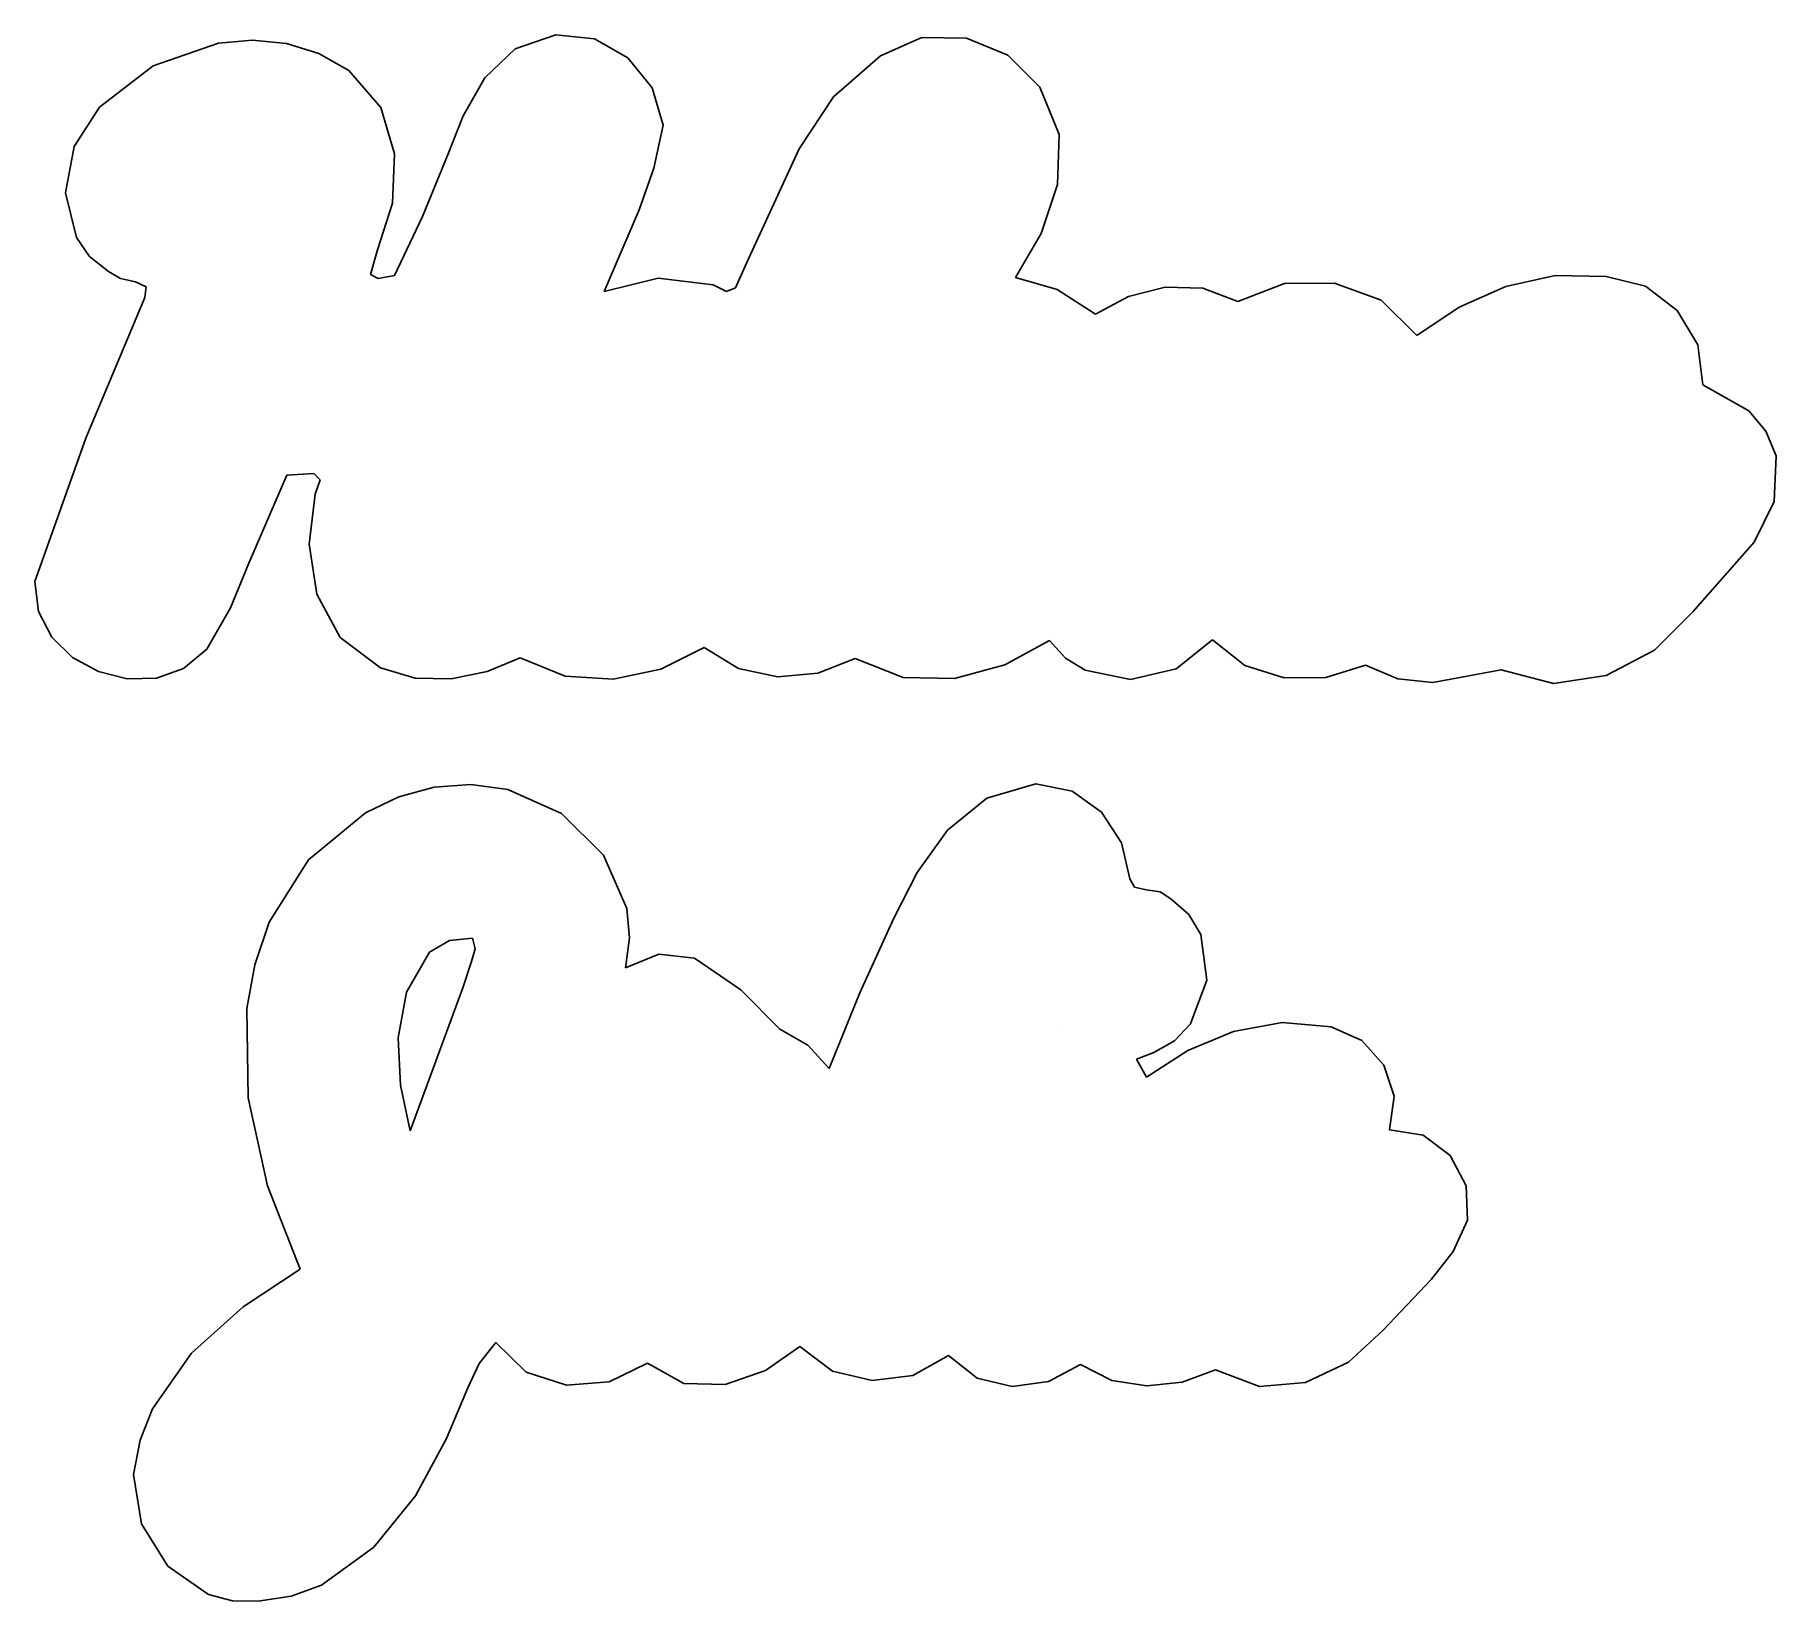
# Model space of a CAD drawing. Extents: x 0 to 41.2, y 260 to 297.
import ezdxf

# ---------------------------------------------------------------- set-up
doc = ezdxf.new("R2010")
doc.units = 0

msp = doc.modelspace()

# ---------------------------------------------------------------- linework, layer by layer
at = {"layer": 'Layer 1'}
for p, q in [((4.344262, 296.787929), (2.803963, 296.256977)), ((5.152122, 296.856774), (4.344262, 296.787929)), ((5.951369, 296.779396), (5.152122, 296.856774)), ((6.716684, 296.544442), (5.951369, 296.779396)), ((12.3189, 296.986), (11.359801, 296.654279)), ((12.318889, 296.98599), (12.3189, 296.986)), ((13.232558, 296.890984), (12.318889, 296.98599)), ((14.023081, 296.443051), (13.232558, 296.890984)), ((20.973293, 296.919335), (19.991576, 296.492112)), ((22.027162, 296.908564), (20.973293, 296.919335)), ((23.005418, 296.502979), (22.027162, 296.908564)), ((7.422753, 296.140559), (6.716684, 296.544442)), ((11.359801, 296.654279), (10.642919, 295.966195)), ((14.595298, 295.733385), (14.023081, 296.443051)), ((19.991576, 296.492112), (18.882432, 295.518444)), ((23.760296, 295.745759), (23.005418, 296.502979)), ((2.803963, 296.256977), (1.533003, 295.27736)), ((8.185372, 295.265285), (7.422753, 296.140559)), ((10.642919, 295.966195), (10.124755, 295.074461)), ((14.854049, 294.85318), (14.595298, 295.733385)), ((18.882432, 295.518444), (18.069803, 294.292591)), ((24.217036, 294.629737), (23.760296, 295.745759)), ((1.533003, 295.27736), (0.932938, 294.346395)), ((8.505914, 294.174502), (8.185372, 295.265285)), ((10.124755, 295.074461), (9.76181, 294.13179)), ((14.637962, 293.8374), (14.854049, 294.85318)), ((0.932938, 294.346395), (0.732379, 293.250006)), ((18.069803, 294.292591), (16.824936, 291.592662)), ((24.178752, 293.446819), (24.217036, 294.629737)), ((8.455517, 293.007192), (8.505914, 294.174502)), ((9.76181, 294.13179), (9.170271, 292.69633)), ((14.286442, 292.851431), (14.637962, 293.8374)), ((0.732379, 293.250006), (0.986028, 292.196504)), ((23.78622, 292.289348), (24.178752, 293.446819)), ((8.105321, 291.902339), (8.455517, 293.007192)), ((9.170271, 292.69633), (8.5064, 291.2985)), ((13.461469, 290.91959), (14.286442, 292.851431)), ((23.180217, 291.249669), (23.78622, 292.289348)), ((0.986028, 292.196504), (1.300276, 291.750933)), ((7.937671, 291.323767), (8.105321, 291.902339)), ((1.300276, 291.750933), (1.74859, 291.3942)), ((16.824936, 291.592662), (16.562101, 291.010422)), ((1.74859, 291.3942), (2.027814, 291.231321)), ((2.027814, 291.231321), (2.386788, 291.147298)), ((2.386788, 291.147298), (2.639955, 291.032352)), ((2.639955, 291.032352), (2.601758, 290.776708)), ((8.117773, 291.225832), (7.937671, 291.323767)), ((8.5064, 291.2985), (8.117773, 291.225832)), ((14.734805, 291.238978), (13.461469, 290.91959)), ((16.035689, 291.07584), (14.734805, 291.238978)), ((16.353689, 290.919787), (16.035689, 291.07584)), ((16.562101, 291.010422), (16.353689, 290.919787)), ((24.165011, 290.970194), (23.180217, 291.249669)), ((26.723961, 291.024244), (25.853683, 290.806791)), ((27.609477, 290.996012), (26.723961, 291.024244)), ((28.436077, 290.68131), (27.609477, 290.996012)), ((29.538613, 291.107099), (28.436077, 290.68131)), ((30.727004, 291.120805), (29.538613, 291.107099)), ((31.82755, 290.715058), (30.727004, 291.120805)), ((34.769283, 291.041817), (33.666231, 290.551362)), ((35.940107, 291.30026), (34.769283, 291.041817)), ((37.143107, 291.273102), (35.940107, 291.30026)), ((38.071674, 291.043951), (37.143107, 291.273102)), ((38.824023, 290.473586), (38.071674, 291.043951)), ((2.601758, 290.776708), (1.20874, 287.452822)), ((25.072797, 290.384435), (24.165011, 290.970194)), ((25.853683, 290.806791), (25.072797, 290.384435)), ((32.666547, 289.882482), (31.82755, 290.715058)), ((33.666231, 290.551362), (32.666547, 289.882482)), ((39.307205, 289.663819), (38.824023, 290.473586)), ((39.428267, 288.716462), (39.307205, 289.663819)), ((40.516744, 288.102567), (39.428267, 288.716462)), ((40.914909, 287.618456), (40.516744, 288.102567)), ((1.20874, 287.452822), (0.004448, 284.066078)), ((41.162647, 287.040682), (40.914909, 287.618456)), ((41.112668, 285.960798), (41.162647, 287.040682)), ((5.060007, 284.498066), (5.959528, 286.579748)), ((5.959528, 286.579748), (6.601652, 286.61755)), ((6.601652, 286.61755), (6.749715, 286.471311)), ((6.749715, 286.471311), (6.633357, 286.128577)), ((6.633357, 286.128577), (6.487277, 284.951292)), ((40.644736, 284.995322), (41.112668, 285.960798)), ((6.487277, 284.951292), (6.672636, 283.768989)), ((39.190717, 283.348162), (40.644736, 284.995322)), ((4.628145, 283.449742), (5.060007, 284.498066)), ((0.004448, 284.066078), (0.088215, 283.359911)), ((6.672636, 283.768989), (7.223001, 282.741641)), ((0.088215, 283.359911), (0.403574, 282.756233)), ((4.066948, 282.466468), (4.628145, 283.449742)), ((38.286452, 282.446147), (39.190717, 283.348162)), ((0.403574, 282.756233), (0.895306, 282.276115)), ((3.521616, 282.012696), (4.066948, 282.466468)), ((7.223001, 282.741641), (8.171937, 282.029217)), ((14.800223, 281.99637), (15.824757, 282.505529)), ((15.824757, 282.505529), (16.636104, 282.012016)), ((22.93067, 282.101508), (23.986867, 282.67545)), ((23.986867, 282.67545), (24.366613, 282.25991)), ((26.982063, 282.005205), (27.840387, 282.69303)), ((27.840387, 282.69303), (28.603554, 282.080024)), ((37.148292, 281.849002), (38.286452, 282.446147)), ((0.895306, 282.276115), (1.508195, 281.940629)), ((1.508195, 281.940629), (2.187022, 281.770849)), ((2.876568, 281.787848), (3.521616, 282.012696)), ((8.171937, 282.029217), (8.993545, 281.783851)), ((9.848563, 281.766359), (10.692048, 281.939803)), ((10.692048, 281.939803), (11.479057, 282.267247)), ((11.479057, 282.267247), (12.538084, 281.833037)), ((13.674902, 281.757475), (14.800223, 281.99637)), ((16.636104, 282.012016), (17.562983, 281.815867)), ((18.513817, 281.900584), (19.397027, 282.249669)), ((19.397027, 282.249669), (20.530843, 281.796591)), ((21.743693, 281.777879), (22.93067, 282.101508)), ((24.366613, 282.25991), (24.831449, 281.970261)), ((24.831449, 281.970261), (25.904465, 281.755564)), ((25.904465, 281.755564), (26.982063, 282.005205)), ((28.603554, 282.080024), (29.533076, 281.790484)), ((30.519573, 281.802803), (31.453667, 282.095373)), ((31.453667, 282.095373), (32.221096, 281.770681)), ((33.045777, 281.679391), (34.662647, 281.982092)), ((34.662647, 281.982092), (35.899327, 281.65992)), ((2.187022, 281.770849), (2.876568, 281.787848)), ((8.993545, 281.783851), (9.848563, 281.766359)), ((12.538084, 281.833037), (13.674902, 281.757475)), ((17.562983, 281.815867), (18.513817, 281.900584)), ((20.530843, 281.796591), (21.743693, 281.777879)), ((29.533076, 281.790484), (30.519573, 281.802803)), ((32.221096, 281.770681), (33.045777, 281.679391)), ((35.899327, 281.65992), (37.148292, 281.849002)), ((9.443329, 279.206316), (8.607955, 278.979056)), ((10.307675, 279.269443), (9.443329, 279.206316)), ((11.18159, 279.150202), (10.307675, 279.269443)), ((12.45594, 278.58619), (11.18159, 279.150202)), ((23.6675, 279.289), (22.504469, 278.949367)), ((24.51973, 279.115775), (23.667482, 279.289001)), ((23.667482, 279.289001), (23.6675, 279.289)), ((25.215969, 278.616061), (24.51973, 279.115775)), ((8.607955, 278.979056), (7.820955, 278.605899)), ((22.504469, 278.949367), (21.580061, 278.194674)), ((7.820955, 278.605899), (6.469691, 277.494832)), ((13.442391, 277.601248), (12.45594, 278.58619)), ((25.691675, 277.891782), (25.215969, 278.616061)), ((21.580061, 278.194674), (20.859873, 277.193659)), ((25.882322, 277.044861), (25.691675, 277.891782)), ((6.469691, 277.494832), (5.54476, 276.018992)), ((13.994139, 276.339056), (13.442391, 277.601248)), ((20.859873, 277.193659), (20.3095, 276.11506)), ((25.993666, 276.847046), (25.882322, 277.044861)), ((26.274527, 276.785139), (25.993666, 276.847046)), ((26.601514, 276.73489), (26.274527, 276.785139)), ((26.851236, 276.572052), (26.601514, 276.73489)), ((14.061123, 275.648891), (13.994139, 276.339056)), ((27.281817, 276.199472), (26.851236, 276.572052)), ((27.56436, 275.729357), (27.281817, 276.199472)), ((5.54476, 276.018992), (5.20218, 275.010159)), ((20.3095, 276.11506), (19.501171, 274.345581)), ((9.331573, 275.31244), (9.808185, 275.582628)), ((9.808185, 275.582628), (10.351103, 275.638612)), ((10.413887, 275.387732), (10.327697, 275.086208)), ((10.351103, 275.638612), (10.3511, 275.63861)), ((10.3511, 275.63861), (10.413887, 275.387732)), ((13.96438, 274.943292), (14.061123, 275.648891)), ((27.706893, 274.645018), (27.56436, 275.729357)), ((5.20218, 275.010159), (5.015304, 273.975066)), ((8.786443, 274.363972), (9.331573, 275.31244)), ((10.327697, 275.086208), (10.121648, 274.47088)), ((14.753674, 275.263517), (13.96438, 274.943292)), ((15.59719, 275.165948), (14.753674, 275.263517)), ((16.692806, 274.418648), (15.59719, 275.165948)), ((27.321946, 273.616032), (27.706893, 274.645018)), ((8.589857, 273.28727), (8.786443, 274.363972)), ((10.121648, 274.47088), (8.878448, 271.08978)), ((17.61281, 273.490168), (16.692806, 274.418648)), ((19.501171, 274.345581), (18.77883, 272.56048)), ((5.015304, 273.975066), (5.04517, 271.869612)), ((18.271854, 273.115274), (17.61281, 273.490168)), ((24.2906, 273.45892), (24.2906, 273.45892)), ((24.2906, 273.45892), (24.2906, 273.45892)), ((26.945142, 273.215106), (27.321946, 273.616032)), ((28.338949, 273.438007), (27.255032, 272.988468)), ((29.484594, 273.644587), (28.338949, 273.438007)), ((30.642093, 273.544864), (29.484594, 273.644587)), ((31.371969, 273.224057), (30.642093, 273.544864)), ((8.650847, 272.167488), (8.589857, 273.28727)), ((18.77883, 272.56048), (18.271854, 273.115274)), ((26.04044, 272.782325), (26.452635, 272.939392)), ((27.255032, 272.988468), (26.282713, 272.359314)), ((26.452635, 272.939392), (26.945142, 273.215106)), ((31.892327, 272.642405), (31.371969, 273.224057)), ((26.282713, 272.359314), (26.04044, 272.782325)), ((32.132783, 271.904073), (31.892327, 272.642405)), ((8.878448, 271.08978), (8.650847, 272.167488)), ((5.04517, 271.869612), (5.507371, 269.78965)), ((32.022953, 271.113224), (32.132783, 271.904073)), ((32.821919, 270.987421), (32.022953, 271.113224)), ((33.457754, 270.50145), (32.821919, 270.987421)), ((33.837126, 269.788164), (33.457754, 270.50145)), ((5.507371, 269.78965), (6.274923, 267.822202)), ((33.866703, 268.980414), (33.837126, 269.788164)), ((33.524682, 268.23657), (33.866703, 268.980414)), ((33.016813, 267.586304), (33.524682, 268.23657)), ((6.274923, 267.822202), (4.925725, 266.931744)), ((31.873003, 266.379284), (33.016813, 267.586304)), ((4.925725, 266.931744), (3.70426, 265.837084)), ((31.055965, 265.623173), (31.873003, 266.379284)), ((10.509136, 265.590171), (10.897963, 266.087832)), ((10.897963, 266.087832), (11.618025, 265.386182)), ((17.274031, 265.422891), (18.085463, 265.994082)), ((18.085463, 265.994082), (18.86031, 265.410753)), ((3.70426, 265.837084), (2.783753, 264.521607)), ((10.237739, 265.012779), (10.509136, 265.590171)), ((13.580711, 265.153758), (14.481943, 265.597598)), ((14.481943, 265.597598), (15.346717, 265.114299)), ((20.753605, 265.309486), (21.603043, 265.777285)), ((21.603043, 265.777285), (22.274399, 265.243294)), ((23.962051, 265.166478), (24.718273, 265.570254)), ((24.718273, 265.570254), (25.463293, 265.190261)), ((30.038683, 265.141912), (31.055965, 265.623173)), ((11.618025, 265.386182), (12.569173, 265.079055)), ((12.569173, 265.079055), (13.580711, 265.153758)), ((15.346717, 265.114299), (16.319264, 265.092847)), ((16.319264, 265.092847), (17.274031, 265.422891)), ((18.86031, 265.410753), (19.794526, 265.184931)), ((19.794526, 265.184931), (20.753605, 265.309486)), ((22.274399, 265.243294), (23.104081, 265.048592)), ((23.104081, 265.048592), (23.962051, 265.166478)), ((25.463293, 265.190261), (26.286199, 265.05945)), ((26.286199, 265.05945), (27.122504, 265.151327)), ((27.122504, 265.151327), (27.907723, 265.439395)), ((27.907723, 265.439395), (28.947241, 265.044365)), ((28.947241, 265.044365), (30.038683, 265.141912)), ((9.737793, 263.819722), (10.237739, 265.012779)), ((2.783753, 264.521607), (2.490489, 263.775868)), ((2.490489, 263.775868), (2.337423, 262.968692)), ((9.001148, 262.464056), (9.737793, 263.819722)), ((2.337423, 262.968692), (2.522784, 261.800537)), ((8.016427, 261.247299), (9.001148, 262.464056)), ((2.522784, 261.800537), (3.150715, 260.798939)), ((6.778428, 260.355462), (8.016427, 261.247299)), ((3.150715, 260.798939), (4.108134, 260.133684)), ((4.108134, 260.133684), (4.675061, 259.980241)), ((6.062825, 260.089515), (6.778428, 260.355462)), ((4.675061, 259.980241), (5.281953, 259.974552)), ((5.281953, 259.974552), (6.062825, 260.089515))]:
    msp.add_line(p, q, dxfattribs=at)

doc.saveas('drawing.dxf')
